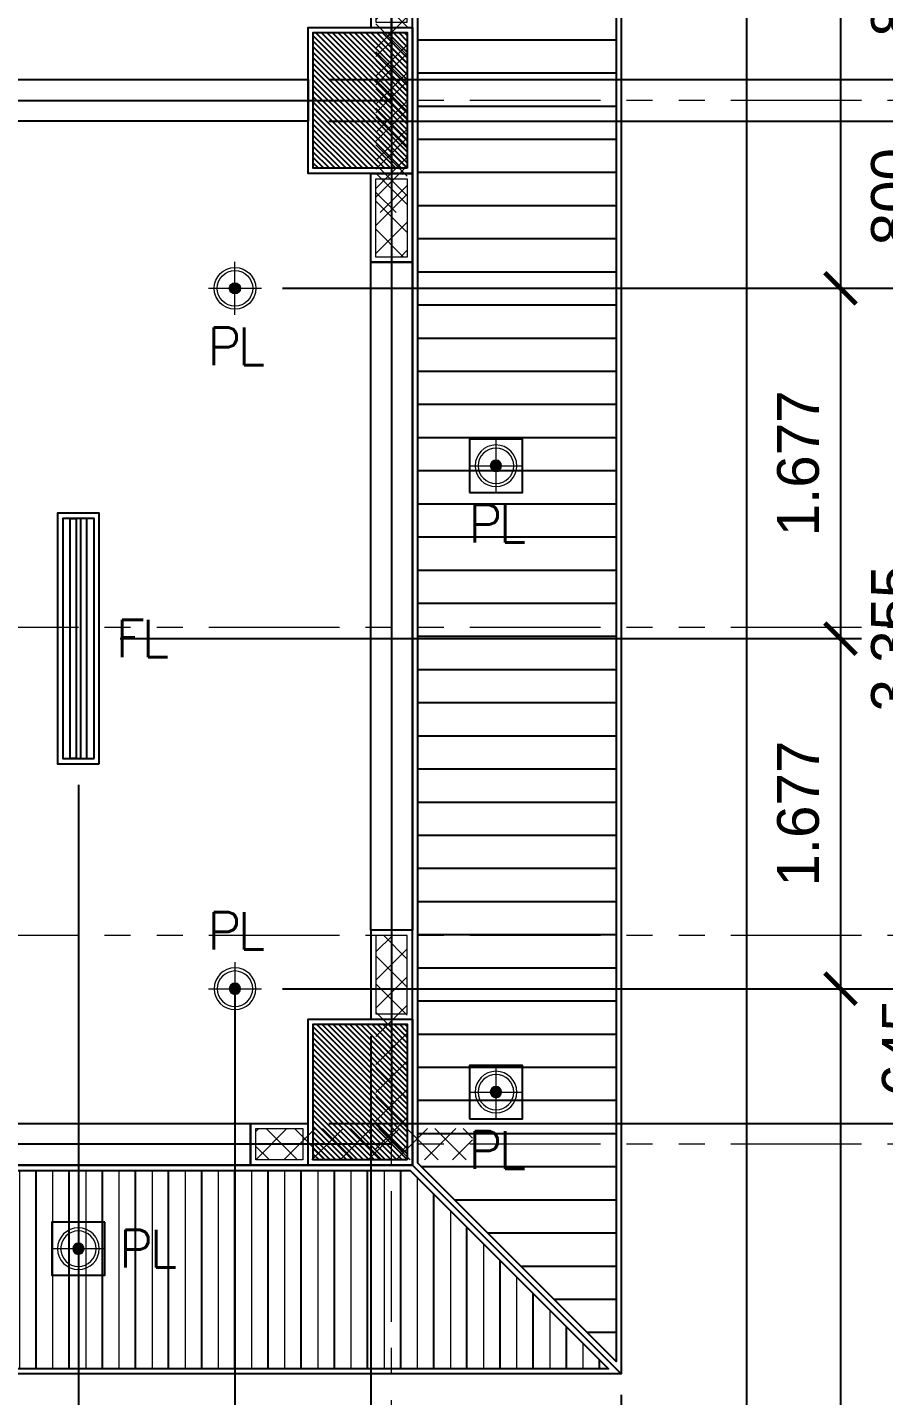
# Model space of a CAD drawing. Header units: metres. Extents: x -12400 to 1, y 0 to 106422.
# Drawn here: x -12103.86 to -12099.76, y 106335.53 to 106342.09 of the extents above; entities that cross this region are included whole.
import ezdxf

# ---------------------------------------------------------------- set-up
doc = ezdxf.new("R2010")
doc.units = ezdxf.units.M
doc.header["$PDMODE"] = 35
doc.linetypes.add('PHANTOM2', pattern=[1.25, 0.625, -0.125, 0.125, -0.125, 0.125, -0.125])
for name, color, linetype, lineweight in [('A-DIM-100', 8, 'Continuous', 0), ('DIM 001', 251, 'Continuous', 13), ('FURN', 8, 'Continuous', 5), ('HATCH', 250, 'Continuous', 5), ('LAYOUT', 1, 'Continuous', 20), ('LF 001', 51, 'Continuous', 20)]:
    doc.layers.add(name, color=color, linetype=linetype, lineweight=lineweight)
for name, color, linetype in [('E_FIX_LIGHT1', 2, 'Continuous'), ('lighting', 1, 'Continuous'), ('stone', 15, 'Continuous'), ('txt', 2, 'Continuous'), ('WALL', 7, 'Continuous')]:
    doc.layers.add(name, color=color, linetype=linetype)
doc.layers.add('GUIDELINES', color=206, linetype='Continuous', plot=False)
doc.styles.add('DIMTXT-100', font='arial.ttf')
doc.styles.add('swis721', font='swiss.ttf')
doc.styles.add('T.25', font='romans.shx', dxfattribs={"height": 0.2})
doc.dimstyles.new('D-100', dxfattribs={"dimtxt": 0.2, "dimasz": 0.15, "dimexe": 0.1, "dimexo": 0.1, "dimgap": 0.1, "dimtad": 1, "dimdec": 3, "dimzin": 4, "dimdsep": 46, "dimtxsty": 'DIMTXT-100', "dimblk": 'ARCHTICK', "dimcen": 0.2, "dimdle": 0.1, "dimclrd": 8, "dimclre": 8, "dimclrt": 2, "dimadec": 0, "dimazin": 1, "dimtfac": 1, "dimtdec": 3, "dimtofl": 0, "dimtmove": 2, "dimatfit": 3, "dimfxl": 1, "dimarcsym": 0})
doc.dimstyles.new('DIM 200', dxfattribs={"dimtxt": 200, "dimasz": 1, "dimexe": 0, "dimexo": 40, "dimgap": 50, "dimtad": 1, "dimtoh": 1, "dimdec": 0, "dimlfac": 2, "dimtxsty": 'swis721', "dimblk": 'CIR', "dimcen": 0, "dimclrd": 155, "dimclre": 155, "dimclrt": 4, "dimadec": 0, "dimazin": 0, "dimtfac": 1, "dimtdec": 0, "dimtix": 1, "dimtmove": 1, "dimatfit": 3, "dimldrblk": 'CIR', "dimfxl": 0, "dimarcsym": 0})
pattern_1 = [(180, (12129.21296792572, -106290.2629166175), (-1.387778780781446e-17, -0.15875), [])]

# ---------------------------------------------------------------- blocks, each defined once
blk = doc.blocks.new('CIR')
at = {"color": 4}
blk.add_circle((0, 0), 50, dxfattribs=at)
blk = doc.blocks.new('A$C1B753C5A')
at = {"layer": 'WALL'}
h = blk.add_hatch(dxfattribs=at)
h.set_pattern_fill('ANSI31', color=250, scale=0.15)
h.set_pattern_definition([(45, (-1494.388102653662, 303.0677240852394), (-0.01325825214724777, 0.01325825214724777), [])])
h.paths.add_polyline_path([(0.4750000000001364, 0.6749999999999545), (0.02500000000009089, 0.6749999999999545), (0.02500000000009095, 0.02499999999997721), (0.4750000000001364, 0.02499999999997721)])
at = {"color": 7}
blk.add_lwpolyline([(0, 0), (0.5000000000002274, 0), (0.5000000000002274, 0.6999999999999318), (0, 0.6999999999999318)], close=True, dxfattribs=at)
at = {"layer": 'stone', "color": 5}
blk.add_lwpolyline([(0.02500000000009095, 0.02499999999997726), (0.4750000000001364, 0.02499999999997726), (0.4750000000001364, 0.6749999999999545), (0.02500000000009095, 0.6749999999999545)], close=True, dxfattribs=at)
blk = doc.blocks.new('COLUMNS2F')
at = {"xscale": -1}
for p in [(-12136.85441529414, 106330.3999565114), (-12136.85441529414, 106325.6499565114)]:
    blk.add_blockref('A$C1B753C5A', p, dxfattribs=at)
blk = doc.blocks.new('*U1962')
at = {"layer": 'HATCH'}
h = blk.add_hatch(dxfattribs=at)
h.set_pattern_fill('ANSI37', color=256, scale=0.03, angle=-180)
h.set_pattern_definition([(225, (-0.8132692456248353, 0), (0.06735192090801863, -0.06735192090801868), []), (314.9999999999999, (-0.8132692456248353, 0), (0.06735192090801868, 0.06735192090801861), [])])
h.paths.add_polyline_path([(-0.7882692456161041, 0.1749999999883585), (-0.7882692456161041, 0.02499999999417923), (0.2492307543806217, 0.02499999999417923), (0.2492307543806217, 0.1749999999883585)])
blk.add_lwpolyline([(0, 0.1999999999825377), (0, 0), (0.2742307543748009, 0), (0.2742307543748009, 0.1999999999825377)], close=True)
blk.add_lwpolyline([(0.02500000000873115, 0.1749999999883585), (0.02500000000873115, 0.02499999999417923), (0.2492307543806217, 0.02499999999417923), (0.2492307543806217, 0.1749999999883585)], close=True, dxfattribs=at)
blk = doc.blocks.new('*U618')
at = {"layer": 'HATCH'}
h = blk.add_hatch(dxfattribs=at)
h.set_pattern_fill('ANSI37', color=256, scale=0.03, angle=-180)
h.set_pattern_definition([(225, (-0.6624999999798427, 0), (0.06735192090801863, -0.06735192090801868), []), (314.9999999999999, (-0.6624999999798427, 0), (0.06735192090801868, 0.06735192090801861), [])])
h.paths.add_polyline_path([(-0.6374999999711115, 0.1749999999883585), (-0.6374999999711115, 0.02499999999417923), (0.4000000000256143, 0.02499999999417923), (0.4000000000256143, 0.1749999999883585)])
blk.add_lwpolyline([(0, 0.1999999999825377), (0, 0), (0.4250000000197935, 0), (0.4250000000197935, 0.1999999999825377)], close=True)
blk.add_lwpolyline([(0.02500000000873115, 0.1749999999883585), (0.02500000000873115, 0.02499999999417923), (0.4000000000256143, 0.02499999999417923), (0.4000000000256143, 0.1749999999883585)], close=True, dxfattribs=at)
blk = doc.blocks.new('*U621')
at = {"layer": 'HATCH'}
h = blk.add_hatch(dxfattribs=at)
h.set_pattern_fill('ANSI37', color=256, scale=0.03, angle=-180)
h.set_pattern_definition([(225, (-0.9124999999943944, 0), (0.06735192090801863, -0.06735192090801868), []), (314.9999999999999, (-0.9124999999943944, 0), (0.06735192090801868, 0.06735192090801861), [])])
h.paths.add_polyline_path([(-0.8874999999856632, 0.1749999999883585), (-0.8874999999856632, 0.02499999999417923), (0.1500000000110626, 0.02499999999417923), (0.1500000000110626, 0.1749999999883585)])
blk.add_lwpolyline([(0, 0.1999999999825377), (0, 0), (0.1750000000052419, 0), (0.1750000000052419, 0.1999999999825377)], close=True)
blk.add_lwpolyline([(0.02500000000873115, 0.1749999999883585), (0.02500000000873115, 0.02499999999417923), (0.1500000000110626, 0.02499999999417923), (0.1500000000110626, 0.1749999999883585)], close=True, dxfattribs=at)
blk = doc.blocks.new('A$C68b8fe4d')
at = {"color": 1}
for points in [[(22.85000000000036, 6.200000000011642), (26.70000000000073, 6.200000000011642), (26.70000000000073, 6.000000000029104), (22.85000000000036, 6.000000000029104)], [(27.00000000001637, 5.325000000011642), (27.19999999999891, 5.325000000011642), (27.19999999999891, 2.124999999985448), (27.00000000001637, 2.124999999985448)], [(23.22499999998945, 1.19999999999709), (26.42500000068867, 1.19999999999709), (26.42500000068867, 1.000000000014552), (23.22499999998945, 1.000000000014552)]]:
    blk.add_lwpolyline(points, close=True, dxfattribs=at)
at = {"layer": 'GUIDELINES'}
for points in [[(1.100000000000364, 19.59999999999127), (10.10000000000036, 19.59999999999127), (10.10000000000036, 18.89999999999418), (18.10000000000036, 18.89999999999418), (18.10000000000036, 19.59999999999127), (27.10000000000036, 19.59999999999127), (27.10000000000036, 1.099999999991269), (18.10000000000036, 1.099999999991269), (18.10000000000036, 2.100000000107684), (10.10000000000036, 2.100000000107684), (10.10000000000036, 1.099999999991269), (1.100000000000364, 1.099999999991269)], [(27.10000000000036, 10.62499999998545), (18.07500000000073, 10.62499999998545), (18.07500000000073, 6.099999999991269), (27.10000000000036, 6.099999999991269)], [(18.10000000000036, 6.099999999991269), (27.10000000000036, 6.099999999991269), (27.10000000000036, 1.099999999991269), (18.10000000000036, 1.099999999991269)]]:
    blk.add_lwpolyline(points, close=True, dxfattribs=at)
blk.add_blockref('COLUMNS2F', (12164.05441529414, -106324.6499565114))
at = {"rotation": 90}
for name, p in [('*U621', (27.19999999999891, 6.449999999953434)), ('*U618', (27.19999999999891, 1.699999999967986))]:
    blk.add_blockref(name, p, dxfattribs=at)
at = {"xscale": -1.000000000000002, "rotation": 90}
blk.add_blockref('*U618', (27.19999999999891, 5.750000000029104), dxfattribs=at)
at = {"xscale": -1}
blk.add_blockref('*U1962', (26.69923075506267, 1.000000000014552), dxfattribs=at)
blk = doc.blocks.new('L1')
at = {"layer": 'LF 001', "lineweight": 20, "ltscale": 1500}
h = blk.add_hatch(color=256, dxfattribs=at)
edge = h.paths.add_edge_path()
edge.add_arc((1.13686837721616e-13, -1.13686837721616e-13), 0.0318958546358772, 0, 360)
at = {"layer": 'LF 001', "ltscale": 1500}
blk.add_lwpolyline([(-0.09999999999990905, -1.13686837721616e-13, -1), (0.1000000000000227, -1.13686837721616e-13, -1)], format="xyb", close=True, dxfattribs=at)
at = {"layer": 'LF 001', "color": 76, "lineweight": 18, "ltscale": 1500}
for points in [[(1.13686837721616e-13, 0.1499999999997499), (1.13686837721616e-13, -0.1500000000000909)], [(-0.1499999999999773, -1.13686837721616e-13), (0.1500000000000909, -1.13686837721616e-13)]]:
    blk.add_lwpolyline(points, dxfattribs=at)
at = {"layer": 'LF 001', "lineweight": 20, "ltscale": 1500}
blk.add_circle((1.13686837721616e-13, -1.13686837721616e-13), 0.0318958546358772, dxfattribs=at)
blk = doc.blocks.new('LO')
at = {"layer": 'LAYOUT', "xscale": 1000, "yscale": 1000, "zscale": 1000}
blk.add_blockref('L1', (0, 0), dxfattribs=at)
blk = doc.blocks.new('*U1960')
at = {"layer": 'LF 001', "ltscale": 1500}
blk.add_circle((0, -3.995415109869782e-14), 0.0998520709958535, dxfattribs=at)
at = {"layer": 'lighting', "xscale": 0.0008492979043710491, "yscale": 0.0008492979043710491, "zscale": 0.0008492979043710491}
blk.add_blockref('LO', (0, -3.995415109869782e-14), dxfattribs=at)
blk = doc.blocks.new('LEDPENDANTLT')
at = {"color": 1}
for points in [[(0, 0.1999999999970896), (1.200000000000728, 0.1999999999970896), (1.200000000000728, 0), (0, 0)], [(0.02499999999417923, 0.1750000000029104), (1.175000000006548, 0.1750000000029104), (1.175000000006548, 0.02499999999417923), (0.02499999999417923, 0.02499999999417923)]]:
    blk.add_lwpolyline(points, close=True, dxfattribs=at)
at = {"color": 2}
for points in [[(1.174999999995634, 0.1100000000005821), (0.02499999999417923, 0.1100000000005821), (0.02499999999417923, 0.1399999999994179), (1.174999999995634, 0.1399999999994179)], [(1.174999999995634, 0.09000000001105946), (0.02499999999417923, 0.09000000001105946), (0.02499999999417923, 0.06000000001222361), (1.174999999995634, 0.06000000001222361)]]:
    blk.add_lwpolyline(points, close=True, dxfattribs=at)
blk = doc.blocks.new('A$Cf8c814ff')
h = blk.add_hatch()
h.set_pattern_fill('ANSI31', color=8, scale=0.05, angle=135)
h.set_pattern_definition(pattern_1)
h.paths.add_polyline_path([(27.22499999999491, 19.68964466090256), (28.17500000000655, 20.6396446609142), (28.17500000000655, 0.0603553390246816), (27.22499999999127, 1.010355339036323)])
h = blk.add_hatch()
h.set_pattern_fill('ANSI31', color=8, scale=0.05, angle=135)
h.set_pattern_definition(pattern_1)
h.paths.add_polyline_path([(27.22499999999491, 19.68964466090256), (28.17500000000655, 20.6396446609142), (28.17500000000655, 0.0603553390246816), (27.22499999999127, 1.010355339036323)])
h = blk.add_hatch()
h.set_pattern_fill('ANSI31', color=8, scale=0.05, angle=45)
h.set_pattern_definition([(90, (12129.21296792572, -106290.2629166175), (-0.15875, 0), [])])
h.paths.add_polyline_path([(18.02499999999418, 0.9749999999912689), (27.18964466094076, 0.9749999999767169), (28.13964466095422, 0.02499999997962732), (18.02499999999418, 0.02499999997962732)])
at = {"color": 1}
for points in [[(27.20000000000073, 19.69999999998254), (28.20000000000073, 20.69999999998254), (28.20000000000073, 0), (27.19999999999709, 0.9999999999854481)], [(27.47260531433494, 4.22260531433858), (27.7273946856476, 4.222605314324028), (27.7273946856476, 4.477394685614854), (27.47260531433494, 4.477394685629406)], [(27.47260531433494, 1.22260531433858), (27.7273946856476, 1.222605314324028), (27.7273946856476, 1.477394685614854), (27.47260531433494, 1.477394685629406)], [(25.72739468565487, 0.7273946856148541), (25.47260531434222, 0.727394685629406), (25.47260531434222, 0.4726053143385798), (25.72739468565487, 0.4726053143240279)]]:
    blk.add_lwpolyline(points, close=True, dxfattribs=at)
at = {"color": 8}
for points in [[(27.22499999999491, 19.68964466091711), (28.17500000000655, 20.63964466092875), (28.17500000000655, 0.06035533903923351), (27.22499999999127, 1.010355339050875)], [(27.22499999999491, 19.68964466090256), (28.17500000000655, 20.6396446609142), (28.17500000000655, 0.0603553390246816), (27.22499999999127, 1.010355339036323)], [(18.02499999999418, 0.9750000000058208), (27.18964466094076, 0.9749999999912689), (28.13964466095422, 0.02499999999417923), (18.02499999999418, 0.02499999999417923)], [(18.02499999999418, 0.9749999999912689), (27.18964466094076, 0.9749999999767169), (28.13964466095422, 0.02499999997962732), (18.02499999999418, 0.02499999997962732)]]:
    blk.add_lwpolyline(points, close=True, dxfattribs=at)
at = {"color": 1}
blk.add_lwpolyline([(18, 0.9999999999854481), (27.19999999999709, 0.9999999999708962), (28.20000000000073, -1.455191522836685e-11), (18, -1.455191522836685e-11), (18, 0.9999999999854481)], dxfattribs=at)
at = {"xscale": -1, "rotation": 270}
blk.add_blockref('LEDPENDANTLT', (25.50000000001819, 2.922596180185792), dxfattribs=at)
at = {"layer": 'E_FIX_LIGHT1', "rotation": 90}
blk.add_blockref('*U1960', (26.35000000001673, 5.200000000040745), dxfattribs=at)
at = {"layer": 'E_FIX_LIGHT1'}
for p, xscale, rotation in [((27.59999999999127, 4.349999999976717), -1.000000000000001, 90), ((26.35000000001673, 1.84519236034248), -1.000000000000001, 90), ((27.59999999999127, 1.349999999976717), -1.000000000000001, 90), ((25.59999999999854, 0.5999999999767169), -1, 270)]:
    blk.add_blockref('*U1960', p, dxfattribs=dict(at, xscale=xscale, rotation=rotation))
at = {"layer": 'txt', "color": 6, "linetype": 'Continuous', "char_height": 0.18, "attachment_point": 5, "style": 'T.25'}
for s, insert in [('{\\T0.9;PL}', (26.35000000001673, 4.922605314393877)), ('{\\T0.9;PL}', (27.59999999999127, 4.072605314344401)), ('{\\T0.9;FL}', (25.90000000001601, 3.522596180177061)), ('{\\T0.9;PL}', (26.35000000001673, 2.122587045989349)), ('{\\T0.9;PL}', (27.59999999999127, 1.072605314344401)), ('{\\T0.9;PL}', (25.9273946856556, 0.5999999999767169))]:
    blk.add_mtext_dynamic_manual_height_columns(s, width=0.6453045245441018, gutter_width=0.001, heights=[0], dxfattribs=dict(at, insert=insert))
blk = doc.blocks.new('_ArchTick')
at = {"color": 0, "linetype": 'ByBlock', "const_width": 0.15}
blk.add_lwpolyline([(-0.5, -0.5), (0.5, 0.5)], dxfattribs=at)
blk = doc.blocks.new('*D1010')
at = {"layer": 'DEFPOINTS', "color": 0, "transparency": 16777216}
for p in [(-12102.73557324005, 106342.6365394432), (-12102.51296792572, 106341.8365394432), (-12099.51296792575, 106341.8365394432)]:
    blk.add_point(p, dxfattribs=at)
at = {"layer": 'DIM 001', "color": 8, "lineweight": -2, "transparency": 16777216}
for p, q in [((-12099.51296792575, 106342.7365394432), (-12099.51296792575, 106341.7365394432)), ((-12102.63557324005, 106342.6365394432), (-12099.41296792575, 106342.6365394432)), ((-12102.41296792572, 106341.8365394432), (-12099.41296792575, 106341.8365394432))]:
    blk.add_line(p, q, dxfattribs=at)
at = {"layer": 'DIM 001', "color": 8, "lineweight": -2, "transparency": 16777216, "xscale": 0.15, "yscale": 0.15, "zscale": 0.15}
for p, rotation in [((-12099.51296792575, 106342.6365394432), 90), ((-12099.51296792575, 106341.8365394432), 270)]:
    blk.add_blockref('_ArchTick', p, dxfattribs=dict(at, rotation=rotation))
at = {"layer": 'DIM 001', "color": 2, "transparency": 16777216, "insert": (-12099.71508252326, 106342.2365394432), "char_height": 0.2, "attachment_point": 5, "rotation": 90, "style": 'DIMTXT-100'}
blk.add_mtext('.800', dxfattribs=at)
blk = doc.blocks.new('*D1011')
at = {"layer": 'DEFPOINTS', "color": 0, "transparency": 16777216}
for p in [(-12102.51296792572, 106341.6365394433), (-12102.73557324005, 106340.8365394433), (-12099.51296792575, 106340.8365394433)]:
    blk.add_point(p, dxfattribs=at)
at = {"layer": 'DIM 001', "color": 8, "lineweight": -2, "transparency": 16777216}
for p, q in [((-12099.51296792575, 106341.7365394433), (-12099.51296792575, 106340.7365394433)), ((-12102.41296792572, 106341.6365394433), (-12099.41296792575, 106341.6365394433)), ((-12102.63557324005, 106340.8365394433), (-12099.41296792575, 106340.8365394433))]:
    blk.add_line(p, q, dxfattribs=at)
at = {"layer": 'DIM 001', "color": 8, "lineweight": -2, "transparency": 16777216, "xscale": 0.15, "yscale": 0.15, "zscale": 0.15}
for p, rotation in [((-12099.51296792575, 106341.6365394433), 90), ((-12099.51296792575, 106340.8365394433), 270)]:
    blk.add_blockref('_ArchTick', p, dxfattribs=dict(at, rotation=rotation))
at = {"layer": 'DIM 001', "color": 2, "transparency": 16777216, "insert": (-12099.71508252327, 106341.2365394432), "char_height": 0.2, "attachment_point": 5, "rotation": 90, "style": 'DIMTXT-100'}
blk.add_mtext('.800', dxfattribs=at)
blk = doc.blocks.new('*D944')
at = {"layer": 'DEFPOINTS', "color": 0, "transparency": 16777216}
for p in [(-12102.73557324005, 106340.8365394433), (-12102.73557324005, 106337.4817318036), (-12099.51296792576, 106337.4817318036)]:
    blk.add_point(p, dxfattribs=at)
at = {"layer": 'DIM 001', "color": 8, "lineweight": -2, "transparency": 16777216}
for p, q in [((-12099.51296792576, 106340.9365394433), (-12099.51296792576, 106337.3817318036)), ((-12102.63557324005, 106340.8365394433), (-12099.41296792576, 106340.8365394433)), ((-12102.63557324005, 106337.4817318036), (-12099.41296792576, 106337.4817318036))]:
    blk.add_line(p, q, dxfattribs=at)
at = {"layer": 'DIM 001', "color": 8, "lineweight": -2, "transparency": 16777216, "xscale": 0.15, "yscale": 0.15, "zscale": 0.15}
for p, rotation in [((-12099.51296792576, 106340.8365394433), 90), ((-12099.51296792576, 106337.4817318036), 270)]:
    blk.add_blockref('_ArchTick', p, dxfattribs=dict(at, rotation=rotation))
at = {"layer": 'DIM 001', "color": 2, "transparency": 16777216, "insert": (-12099.7151507361, 106339.1591356234), "char_height": 0.2, "attachment_point": 5, "rotation": 90, "style": 'DIMTXT-100'}
blk.add_mtext('3.355', dxfattribs=at)
blk = doc.blocks.new('*D1012')
at = {"layer": 'DEFPOINTS', "color": 0, "transparency": 16777216}
for p in [(-12102.73557324005, 106337.4817318036), (-12102.51373717066, 106336.8365394432), (-12099.51296792578, 106336.8365394432)]:
    blk.add_point(p, dxfattribs=at)
at = {"layer": 'DIM 001', "color": 8, "lineweight": -2, "transparency": 16777216}
for p, q in [((-12099.51296792578, 106337.5817318036), (-12099.51296792578, 106336.7365394432)), ((-12102.63557324005, 106337.4817318036), (-12099.41296792578, 106337.4817318036)), ((-12102.41373717066, 106336.8365394432), (-12099.41296792578, 106336.8365394432))]:
    blk.add_line(p, q, dxfattribs=at)
at = {"layer": 'DIM 001', "color": 8, "lineweight": -2, "transparency": 16777216, "xscale": 0.15, "yscale": 0.15, "zscale": 0.15}
for p, rotation in [((-12099.51296792578, 106337.4817318036), 90), ((-12099.51296792578, 106336.8365394432), 270)]:
    blk.add_blockref('_ArchTick', p, dxfattribs=dict(at, rotation=rotation))
at = {"layer": 'DIM 001', "color": 2, "transparency": 16777216, "insert": (-12099.66296792571, 106337.1591356234), "char_height": 0.2, "attachment_point": 5, "rotation": 90, "style": 'DIMTXT-100'}
blk.add_mtext('.645', dxfattribs=at)
blk = doc.blocks.new('*D945')
at = {"layer": 'DEFPOINTS', "color": 0, "transparency": 16777216}
for p in [(-12102.73557324005, 106340.8365394433), (-12103.5129679257, 106339.1591356234), (-12099.96296792574, 106339.1591356234)]:
    blk.add_point(p, dxfattribs=at)
at = {"layer": 'DIM 001', "color": 8, "lineweight": -2, "transparency": 16777216}
for p, q in [((-12099.96296792574, 106340.9365394433), (-12099.96296792574, 106339.0591356234)), ((-12102.63557324005, 106340.8365394433), (-12099.86296792574, 106340.8365394433)), ((-12103.4129679257, 106339.1591356234), (-12099.86296792574, 106339.1591356234))]:
    blk.add_line(p, q, dxfattribs=at)
at = {"layer": 'DIM 001', "color": 8, "lineweight": -2, "transparency": 16777216, "xscale": 0.15, "yscale": 0.15, "zscale": 0.15}
for p, rotation in [((-12099.96296792574, 106340.8365394433), 90), ((-12099.96296792574, 106339.1591356234), 270)]:
    blk.add_blockref('_ArchTick', p, dxfattribs=dict(at, rotation=rotation))
at = {"layer": 'DIM 001', "color": 2, "transparency": 16777216, "insert": (-12100.16508252325, 106339.9978375333), "char_height": 0.2, "attachment_point": 5, "rotation": 90, "style": 'DIMTXT-100'}
blk.add_mtext('1.677', dxfattribs=at)
blk = doc.blocks.new('*D946')
at = {"layer": 'DEFPOINTS', "color": 0, "transparency": 16777216}
for p in [(-12103.5129679257, 106339.1591356234), (-12102.73557324005, 106337.4817318036), (-12099.96296792574, 106337.4817318036)]:
    blk.add_point(p, dxfattribs=at)
at = {"layer": 'DIM 001', "color": 8, "lineweight": -2, "transparency": 16777216}
for p, q in [((-12099.96296792574, 106339.2591356234), (-12099.96296792574, 106337.3817318036)), ((-12103.4129679257, 106339.1591356234), (-12099.86296792574, 106339.1591356234)), ((-12102.63557324005, 106337.4817318036), (-12099.86296792574, 106337.4817318036))]:
    blk.add_line(p, q, dxfattribs=at)
at = {"layer": 'DIM 001', "color": 8, "lineweight": -2, "transparency": 16777216, "xscale": 0.15, "yscale": 0.15, "zscale": 0.15}
for p, rotation in [((-12099.96296792574, 106339.1591356234), 90), ((-12099.96296792574, 106337.4817318036), 270)]:
    blk.add_blockref('_ArchTick', p, dxfattribs=dict(at, rotation=rotation))
at = {"layer": 'DIM 001', "color": 2, "transparency": 16777216, "insert": (-12100.16508252326, 106338.3204337135), "char_height": 0.2, "attachment_point": 5, "rotation": 90, "style": 'DIMTXT-100'}
blk.add_mtext('1.677', dxfattribs=at)
blk = doc.blocks.new('*D947')
at = {"layer": 'DEFPOINTS', "color": 0, "transparency": 16777216}
for p in [(-12102.8629679257, 106337.3543371179), (-12102.2129679257, 106337.3543371179), (-12102.2129679257, 106333.0365394432)]:
    blk.add_point(p, dxfattribs=at)
at = {"layer": 'DIM 001', "color": 8, "lineweight": -2, "transparency": 16777216}
for p, q in [((-12102.8629679257, 106337.2543371179), (-12102.8629679257, 106332.9365394432)), ((-12102.2129679257, 106337.2543371179), (-12102.2129679257, 106332.9365394432)), ((-12102.9629679257, 106333.0365394432), (-12102.1129679257, 106333.0365394432))]:
    blk.add_line(p, q, dxfattribs=at)
at = {"layer": 'DIM 001', "color": 8, "lineweight": -2, "transparency": 16777216, "xscale": 0.15, "yscale": 0.15, "zscale": 0.15, "rotation": 180}
blk.add_blockref('_ArchTick', (-12102.8629679257, 106333.0365394432), dxfattribs=at)
at = {"layer": 'DIM 001', "color": 8, "lineweight": -2, "transparency": 16777216, "xscale": 0.15, "yscale": 0.15, "zscale": 0.15}
blk.add_blockref('_ArchTick', (-12102.2129679257, 106333.0365394432), dxfattribs=at)
at = {"layer": 'DIM 001', "color": 2, "transparency": 16777216, "insert": (-12102.5379679257, 106333.2365394432), "char_height": 0.2, "attachment_point": 5, "style": 'DIMTXT-100'}
blk.add_mtext('.650', dxfattribs=at)
blk = doc.blocks.new('*D948')
at = {"layer": 'DEFPOINTS', "color": 0, "transparency": 16777216}
for p in [(-12102.8629679257, 106337.3818797325), (-12104.3629679257, 106337.3543371179), (-12104.3629679257, 106333.0365394432)]:
    blk.add_point(p, dxfattribs=at)
at = {"layer": 'DIM 001', "color": 8, "lineweight": -2, "transparency": 16777216}
for p, q in [((-12104.3629679257, 106337.2543371179), (-12104.3629679257, 106332.9365394432)), ((-12102.8629679257, 106337.2818797325), (-12102.8629679257, 106332.9365394432)), ((-12102.7629679257, 106333.0365394432), (-12104.4629679257, 106333.0365394432))]:
    blk.add_line(p, q, dxfattribs=at)
at = {"layer": 'DIM 001', "color": 8, "lineweight": -2, "transparency": 16777216, "xscale": 0.15, "yscale": 0.15, "zscale": 0.15, "rotation": 180}
blk.add_blockref('_ArchTick', (-12104.3629679257, 106333.0365394432), dxfattribs=at)
at = {"layer": 'DIM 001', "color": 8, "lineweight": -2, "transparency": 16777216, "xscale": 0.15, "yscale": 0.15, "zscale": 0.15}
blk.add_blockref('_ArchTick', (-12102.8629679257, 106333.0365394432), dxfattribs=at)
at = {"layer": 'DIM 001', "color": 2, "transparency": 16777216, "insert": (-12103.6129679257, 106333.2386540407), "char_height": 0.2, "attachment_point": 5, "style": 'DIMTXT-100'}
blk.add_mtext('1.500', dxfattribs=at)
blk = doc.blocks.new('*D953')
at = {"layer": 'DEFPOINTS', "color": 0, "transparency": 16777216}
for p in [(-12103.6129679257, 106338.5591356234), (-12102.8629679257, 106337.6091264892), (-12103.6129679257, 106333.4865394432)]:
    blk.add_point(p, dxfattribs=at)
at = {"layer": 'DIM 001', "color": 8, "lineweight": -2, "transparency": 16777216}
for p, q in [((-12103.6129679257, 106338.4591356234), (-12103.6129679257, 106333.3865394432)), ((-12102.8629679257, 106337.5091264892), (-12102.8629679257, 106333.3865394432)), ((-12102.7629679257, 106333.4865394432), (-12103.7129679257, 106333.4865394432))]:
    blk.add_line(p, q, dxfattribs=at)
at = {"layer": 'DIM 001', "color": 8, "lineweight": -2, "transparency": 16777216, "xscale": 0.15, "yscale": 0.15, "zscale": 0.15, "rotation": 180}
blk.add_blockref('_ArchTick', (-12103.6129679257, 106333.4865394432), dxfattribs=at)
at = {"layer": 'DIM 001', "color": 8, "lineweight": -2, "transparency": 16777216, "xscale": 0.15, "yscale": 0.15, "zscale": 0.15}
blk.add_blockref('_ArchTick', (-12102.8629679257, 106333.4865394432), dxfattribs=at)
at = {"layer": 'DIM 001', "color": 2, "transparency": 16777216, "insert": (-12103.2379679257, 106333.6886540407), "char_height": 0.2, "attachment_point": 5, "style": 'DIMTXT-100'}
blk.add_mtext('.750', dxfattribs=at)
blk = doc.blocks.new('*D954')
at = {"layer": 'DEFPOINTS', "color": 0, "transparency": 16777216}
for p in [(-12103.6129679257, 106338.5591356234), (-12104.3629679257, 106337.3543371179), (-12104.3629679257, 106333.4865394432)]:
    blk.add_point(p, dxfattribs=at)
at = {"layer": 'DIM 001', "color": 8, "lineweight": -2, "transparency": 16777216}
for p, q in [((-12103.6129679257, 106338.4591356234), (-12103.6129679257, 106333.3865394432)), ((-12104.3629679257, 106337.2543371179), (-12104.3629679257, 106333.3865394432)), ((-12103.5129679257, 106333.4865394432), (-12104.4629679257, 106333.4865394432))]:
    blk.add_line(p, q, dxfattribs=at)
at = {"layer": 'DIM 001', "color": 8, "lineweight": -2, "transparency": 16777216, "xscale": 0.15, "yscale": 0.15, "zscale": 0.15, "rotation": 180}
blk.add_blockref('_ArchTick', (-12104.3629679257, 106333.4865394432), dxfattribs=at)
at = {"layer": 'DIM 001', "color": 8, "lineweight": -2, "transparency": 16777216, "xscale": 0.15, "yscale": 0.15, "zscale": 0.15}
blk.add_blockref('_ArchTick', (-12103.6129679257, 106333.4865394432), dxfattribs=at)
at = {"layer": 'DIM 001', "color": 2, "transparency": 16777216, "insert": (-12103.9879679257, 106333.6886540407), "char_height": 0.2, "attachment_point": 5, "style": 'DIMTXT-100'}
blk.add_mtext('.750', dxfattribs=at)
blk = doc.blocks.new('*D817')
at = {"layer": 'DEFPOINTS', "color": 0, "transparency": 16777216}
for p in [(-12106.61296792572, 106336.1091447575), (-12103.61296792572, 106336.1091447575), (-12103.61296792572, 106333.9365394432)]:
    blk.add_point(p, dxfattribs=at)
at = {"layer": 'DIM 001', "color": 8, "lineweight": -2, "transparency": 16777216}
for p, q in [((-12106.61296792572, 106336.0091447575), (-12106.61296792572, 106333.8365394432)), ((-12103.61296792572, 106336.0091447575), (-12103.61296792572, 106333.8365394432)), ((-12106.71296792572, 106333.9365394432), (-12103.51296792572, 106333.9365394432))]:
    blk.add_line(p, q, dxfattribs=at)
at = {"layer": 'DIM 001', "color": 8, "lineweight": -2, "transparency": 16777216, "xscale": 0.15, "yscale": 0.15, "zscale": 0.15, "rotation": 180}
blk.add_blockref('_ArchTick', (-12106.61296792572, 106333.9365394432), dxfattribs=at)
at = {"layer": 'DIM 001', "color": 8, "lineweight": -2, "transparency": 16777216, "xscale": 0.15, "yscale": 0.15, "zscale": 0.15}
blk.add_blockref('_ArchTick', (-12103.61296792572, 106333.9365394432), dxfattribs=at)
at = {"layer": 'DIM 001', "color": 2, "transparency": 16777216, "insert": (-12105.11296792572, 106334.1387222536), "char_height": 0.2, "attachment_point": 5, "style": 'DIMTXT-100'}
blk.add_mtext('3.000', dxfattribs=at)
blk = doc.blocks.new('*D818')
at = {"layer": 'DEFPOINTS', "color": 0, "transparency": 16777216}
for p in [(-12103.61296792572, 106336.1091447575), (-12101.01296792572, 106335.6365394432), (-12101.01296792572, 106333.9365394432)]:
    blk.add_point(p, dxfattribs=at)
at = {"layer": 'DIM 001', "color": 8, "lineweight": -2, "transparency": 16777216}
for p, q in [((-12103.61296792572, 106336.0091447575), (-12103.61296792572, 106333.8365394432)), ((-12101.01296792572, 106335.5365394432), (-12101.01296792572, 106333.8365394432)), ((-12103.71296792572, 106333.9365394432), (-12100.91296792571, 106333.9365394432))]:
    blk.add_line(p, q, dxfattribs=at)
at = {"layer": 'DIM 001', "color": 8, "lineweight": -2, "transparency": 16777216, "xscale": 0.15, "yscale": 0.15, "zscale": 0.15, "rotation": 180}
blk.add_blockref('_ArchTick', (-12103.61296792572, 106333.9365394432), dxfattribs=at)
at = {"layer": 'DIM 001', "color": 8, "lineweight": -2, "transparency": 16777216, "xscale": 0.15, "yscale": 0.15, "zscale": 0.15}
blk.add_blockref('_ArchTick', (-12101.01296792572, 106333.9365394432), dxfattribs=at)
at = {"layer": 'DIM 001', "color": 2, "transparency": 16777216, "insert": (-12102.31296792572, 106334.1386540407), "char_height": 0.2, "attachment_point": 5, "style": 'DIMTXT-100'}
blk.add_mtext('2.600', dxfattribs=at)
blk = doc.blocks.new('*D1524')
at = {"layer": 'DEFPOINTS', "color": 0, "transparency": 16777216}
for p in [(-12298.64187663414, 106345.9544916112), (-12298.64187663414, 106345.9544916112), (0.5999999999949068, 0.07500000001164153)]:
    blk.add_point(p, dxfattribs=at)
at = {"layer": 'DIM 001', "color": 8, "lineweight": -2, "transparency": 16777216}
for p, q in [((0.5999999999949068, 0.1750000000116415), (0.6000000000014186, 106346.0544916112)), ((0.7000000000014186, 106345.9544916112), (-12298.74187663415, 106345.9544916112))]:
    blk.add_line(p, q, dxfattribs=at)
at = {"layer": 'DIM 001', "color": 8, "lineweight": -2, "transparency": 16777216, "xscale": 0.15, "yscale": 0.15, "zscale": 0.15, "rotation": 180}
blk.add_blockref('_ArchTick', (-12298.64187663414, 106345.9544916112), dxfattribs=at)
at = {"layer": 'DIM 001', "color": 8, "lineweight": -2, "transparency": 16777216, "xscale": 0.15, "yscale": 0.15, "zscale": 0.15}
blk.add_blockref('_ArchTick', (0.6000000000014186, 106345.9544916112), dxfattribs=at)
at = {"layer": 'DIM 001', "color": 2, "transparency": 16777216, "insert": (-6149.020938317071, 106346.1566062088), "char_height": 0.2, "attachment_point": 5, "style": 'DIMTXT-100'}
blk.add_mtext('12299.242', dxfattribs=at)
blk = doc.blocks.new('GRID1')
at = {"color": 6, "linetype": 'PHANTOM2'}
for points in [[(-12134.25441529414, 106384.7702236537), (-12134.25441529414, 106412.5702236537)], [(-12130.75441529413, 106394.3702236537), (-12163.75441529414, 106394.3702236537)], [(-12130.75441529413, 106391.8452236537), (-12163.75441529414, 106391.8452236537)], [(-12130.7544152941, 106390.3702236538), (-12163.75441529411, 106390.3702236538)], [(-12130.75441529413, 106389.3702236537), (-12163.75441529414, 106389.3702236537)]]:
    blk.add_leader(points, dimstyle='DIM 200', override={"dimasz": 0.002, "dimgap": 60, "dimtad": 0}, dxfattribs=at)

msp = doc.modelspace()

# ---------------------------------------------------------------- hatches: boundary and pattern name
at = {"layer": 'HATCH'}
h = msp.add_hatch(dxfattribs=at)
h.set_pattern_fill('ANSI31', color=8, scale=0.05, angle=45)
h.set_pattern_definition([(90, (0, 45.37362282571848), (-0.15875, 0), [])])
h.paths.add_polyline_path([(-12111.18796792572, 106336.6115394432), (-12102.02332326478, 106336.6115394432), (-12101.07332326476, 106335.6615394432), (-12111.18796792572, 106335.6615394432)])

# ---------------------------------------------------------------- linework, layer by layer
at = {"color": 1}
for points in [[(-12102.01296792572, 106355.3365394432), (-12101.01296792572, 106356.3365394432), (-12101.01296792572, 106335.6365394432), (-12102.01296792572, 106336.6365394432)], [(-12101.74036261138, 106339.8591447575), (-12101.48557324007, 106339.8591447575), (-12101.48557324007, 106340.1139341288), (-12101.74036261138, 106340.1139341288)], [(-12101.74036261138, 106336.8591447575), (-12101.48557324007, 106336.8591447575), (-12101.48557324007, 106337.1139341288), (-12101.74036261138, 106337.1139341288)], [(-12103.48557324006, 106336.3639341288), (-12103.74036261137, 106336.3639341288), (-12103.74036261137, 106336.1091447575), (-12103.48557324006, 106336.1091447575)]]:
    msp.add_lwpolyline(points, close=True, dxfattribs=at)
at = {"color": 8}
for points in [[(-12101.98796792572, 106355.3261841041), (-12101.03796792571, 106356.2761841041), (-12101.03796792571, 106335.6968947822), (-12101.98796792572, 106336.6468947822)], [(-12101.98796792572, 106355.3261841041), (-12101.03796792571, 106356.2761841041), (-12101.03796792571, 106335.6968947822), (-12101.98796792572, 106336.6468947822)], [(-12111.18796792572, 106336.6115394432), (-12102.02332326478, 106336.6115394432), (-12101.07332326476, 106335.6615394432), (-12111.18796792572, 106335.6615394432)], [(-12111.18796792572, 106336.6115394432), (-12102.02332326478, 106336.6115394432), (-12101.07332326476, 106335.6615394432), (-12111.18796792572, 106335.6615394432)]]:
    msp.add_lwpolyline(points, close=True, dxfattribs=at)
at = {"color": 1}
msp.add_lwpolyline([(-12111.21296792572, 106336.6365394432), (-12102.01296792572, 106336.6365394431), (-12101.01296792572, 106335.6365394432), (-12111.21296792572, 106335.6365394432), (-12111.21296792572, 106336.6365394432)], dxfattribs=at)
at = {"layer": 'GUIDELINES'}
for points in [[(-12130.26296792572, 106358.5865394432), (-12099.96296792571, 106358.5865394432), (-12099.96296792571, 106333.4865394432), (-12130.26296792572, 106333.4865394432)], [(-12129.81296792572, 106358.1365394432), (-12100.41296792571, 106358.1365394432), (-12100.41296792571, 106333.9365394432), (-12129.81296792572, 106333.9365394432)]]:
    msp.add_lwpolyline(points, close=True, dxfattribs=at)

# ---------------------------------------------------------------- block references
at = {"color": 1}
msp.add_blockref('A$C68b8fe4d', (-12129.21296792572, 106335.6365394432), dxfattribs=at)
msp.add_blockref('A$Cf8c814ff', (-12129.21296792572, 106335.6365394432))
at = {"layer": 'A-DIM-100'}
msp.add_blockref('GRID1', (32.14144736842172, -52.63368421052292), dxfattribs=at)
at = {"layer": 'E_FIX_LIGHT1', "rotation": 90}
msp.add_blockref('*U1960', (-12102.8629679257, 106340.8365394432), dxfattribs=at)
at = {"layer": 'E_FIX_LIGHT1', "xscale": -1}
for p, rotation in [((-12101.61296792572, 106339.9865394432), 90), ((-12102.8629679257, 106337.4817318035), 90), ((-12101.61296792572, 106336.9865394432), 90), ((-12103.61296792572, 106336.2365394432), 270)]:
    msp.add_blockref('*U1960', p, dxfattribs=dict(at, rotation=rotation))
at = {"layer": 'FURN', "xscale": -1, "rotation": 270}
msp.add_blockref('LEDPENDANTLT', (-12103.7129679257, 106338.5591356234), dxfattribs=at)

# ---------------------------------------------------------------- dimensions: what is measured, and where the dimension line sits
at = {"layer": 'DIM 001'}
for base, p1, p2, picture, middle in [((-12298.64187663414, 106345.9544916112), (0.5999999999949068, 0.07500000001164153), (-12298.64187663414, 106345.9544916112), '*D1524', (-6149.020938317071, 106346.1566062088)), ((-12104.3629679257, 106333.4865394432), (-12103.6129679257, 106338.5591356234), (-12104.3629679257, 106337.3543371179), '*D954', (-12103.9879679257, 106333.6886540407)), ((-12103.6129679257, 106333.4865394432), (-12102.8629679257, 106337.6091264892), (-12103.6129679257, 106338.5591356234), '*D953', (-12103.2379679257, 106333.6886540407)), ((-12104.3629679257, 106333.0365394432), (-12102.8629679257, 106337.3818797325), (-12104.3629679257, 106337.3543371179), '*D948', (-12103.6129679257, 106333.2386540407)), ((-12103.61296792572, 106333.9365394432), (-12106.61296792572, 106336.1091447575), (-12103.61296792572, 106336.1091447575), '*D817', (-12105.11296792572, 106334.1387222536)), ((-12101.01296792572, 106333.9365394432), (-12103.61296792572, 106336.1091447575), (-12101.01296792572, 106335.6365394432), '*D818', (-12102.31296792572, 106334.1386540407))]:
    dim = msp.add_linear_dim(base=base, p1=p1, p2=p2, dimstyle='D-100', dxfattribs=at)
    dim.commit()
    dim.dimension.update_dxf_attribs({"geometry": picture, "text_midpoint": middle})
for base, p1, p2, picture, middle in [((-12099.51296792575, 106341.8365394432), (-12102.73557324004, 106342.6365394432), (-12102.51296792572, 106341.8365394432), '*D1010', (-12099.71508252326, 106342.2365394432)), ((-12099.51296792575, 106340.8365394433), (-12102.51296792572, 106341.6365394432), (-12102.73557324004, 106340.8365394432), '*D1011', (-12099.71508252327, 106341.2365394432)), ((-12099.96296792574, 106339.1591356234), (-12102.73557324004, 106340.8365394432), (-12103.5129679257, 106339.1591356234), '*D945', (-12100.16508252325, 106339.9978375333)), ((-12099.51296792576, 106337.4817318036), (-12102.73557324004, 106340.8365394432), (-12102.73557324004, 106337.4817318035), '*D944', (-12099.7151507361, 106339.1591356234)), ((-12099.96296792574, 106337.4817318036), (-12103.5129679257, 106339.1591356234), (-12102.73557324004, 106337.4817318035), '*D946', (-12100.16508252326, 106338.3204337135))]:
    dim = msp.add_linear_dim(base=base, p1=p1, p2=p2, angle=90, dimstyle='D-100', dxfattribs=at)
    dim.commit()
    dim.dimension.update_dxf_attribs({"geometry": picture, "text_midpoint": middle})
dim = msp.add_linear_dim(base=(-12099.51296792578, 106336.8365394432), p1=(-12102.73557324004, 106337.4817318035), p2=(-12102.51373717065, 106336.8365394432), angle=90, dimstyle='D-100', dxfattribs=at)
dim.commit()
dim.dimension.update_dxf_attribs({"geometry": '*D1012', "text_midpoint": (-12099.66296792571, 106337.1591356234), "dimtype": 160})
dim = msp.add_linear_dim(base=(-12102.2129679257, 106333.0365394432), p1=(-12102.8629679257, 106337.3543371179), p2=(-12102.2129679257, 106337.3543371179), dimstyle='D-100', dxfattribs=at)
dim.commit()
dim.dimension.update_dxf_attribs({"geometry": '*D947', "text_midpoint": (-12102.5379679257, 106333.2365394432), "dimtype": 160})

doc.saveas('drawing.dxf')
